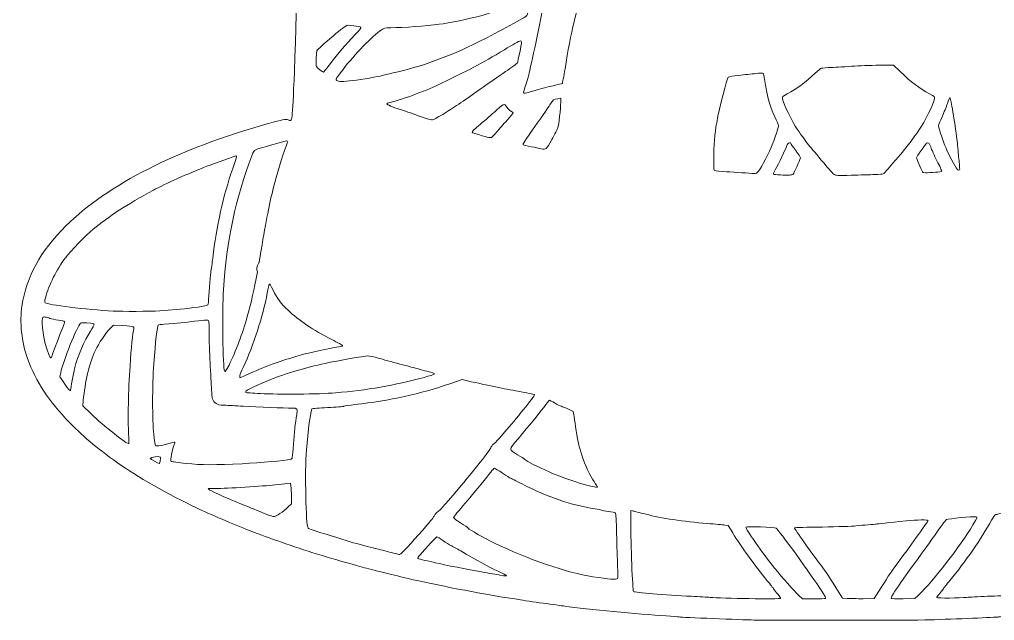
# Model space of a CAD drawing. Header units: inches. Extents: x -43.8 to -25.9, y 12.8 to 14.4.
# Drawn here: x -34.712 to -33.843, y 12.826 to 13.362 of the extents above; entities that cross this region are included whole.
import ezdxf

# ---------------------------------------------------------------- set-up
doc = ezdxf.new("R2010")
doc.units = ezdxf.units.IN
doc.header["$MEASUREMENT"] = 0
doc.layers.add('Layer 1', color=7, linetype='Continuous')

msp = doc.modelspace()

# ---------------------------------------------------------------- linework, layer by layer
at = {"layer": 'Layer 1', "lineweight": 0}
for points, knots in [([(-33.20308, 13.3023), (-33.21223, 13.33431), (-33.24456, 13.35686), (-33.28462, 13.35919), (-33.29207, 13.35962), (-33.29251, 13.36001), (-33.28887, 13.36293), (-33.28583, 13.36538), (-33.2753, 13.37713), (-33.26915, 13.38493), (-33.24581, 13.41457), (-33.23784, 13.43851), (-33.24129, 13.46869), (-33.24292, 13.48295), (-33.24527, 13.49149), (-33.25035, 13.5016), (-33.26154, 13.52385), (-33.28143, 13.53919), (-33.30754, 13.54569), (-33.31379, 13.54725), (-33.31492, 13.54735), (-33.32586, 13.54731), (-33.33803, 13.54727), (-33.33809, 13.54726), (-33.34896, 13.5438), (-33.34971, 13.54357), (-33.35017, 13.54439), (-33.35115, 13.54778), (-33.35863, 13.57341), (-33.37677, 13.59178), (-33.4031, 13.60036), (-33.41852, 13.60539), (-33.43467, 13.60548), (-33.45352, 13.60066), (-33.45737, 13.59967), (-33.46126, 13.59873), (-33.46217, 13.59856), (-33.46217, 13.59856), (-33.46382, 13.59825), (-33.46382, 13.59825), (-33.46382, 13.59825), (-33.46346, 13.60372), (-33.46346, 13.60372), (-33.46261, 13.61635), (-33.4594, 13.64458), (-33.4573, 13.65786), (-33.45378, 13.68017), (-33.45104, 13.69621), (-33.44944, 13.70391), (-33.44894, 13.70632), (-33.44817, 13.71012), (-33.44773, 13.71236), (-33.44611, 13.72061), (-33.44008, 13.74804), (-33.43927, 13.75084), (-33.43899, 13.7518), (-33.43818, 13.75521), (-33.43748, 13.75842), (-33.43488, 13.77017), (-33.42714, 13.80006), (-33.42208, 13.81788), (-33.42126, 13.82076), (-33.42004, 13.82509), (-33.41936, 13.8275), (-33.41715, 13.83535), (-33.41362, 13.84755), (-33.41277, 13.85023), (-33.41231, 13.85167), (-33.41128, 13.85508), (-33.41048, 13.85781), (-33.40968, 13.86053), (-33.40825, 13.86539), (-33.4073, 13.86859), (-33.40634, 13.8718), (-33.4042, 13.87901), (-33.40253, 13.88462), (-33.40087, 13.89023), (-33.39877, 13.89719), (-33.39787, 13.90007), (-33.39698, 13.90296), (-33.39555, 13.90768), (-33.39469, 13.91057), (-33.39264, 13.91752), (-33.39149, 13.92133), (-33.38386, 13.94642), (-33.3779, 13.96601), (-33.35157, 14.0454), (-33.34103, 14.07554), (-33.33857, 14.08259), (-33.33449, 14.09429), (-33.33198, 14.10153), (-33.32947, 14.10878), (-33.32553, 14.11993), (-33.32323, 14.12631), (-33.31956, 14.13646), (-33.31907, 14.1383), (-33.31929, 14.14098), (-33.31956, 14.14431), (-33.32134, 14.14735), (-33.32585, 14.1522), (-33.3272, 14.15364), (-33.32877, 14.15613), (-33.32935, 14.15773), (-33.33248, 14.16643), (-33.34087, 14.17753), (-33.35495, 14.19158), (-33.37862, 14.21521), (-33.40419, 14.23397), (-33.44947, 14.26093), (-33.46582, 14.27067), (-33.50767, 14.29266), (-33.52348, 14.29983), (-33.52604, 14.30099), (-33.5305, 14.30303), (-33.53339, 14.30437), (-33.57273, 14.3226), (-33.63066, 14.34461), (-33.67067, 14.35651), (-33.67308, 14.35723), (-33.67832, 14.35879), (-33.68233, 14.35999), (-33.72998, 14.37422), (-33.76749, 14.38303), (-33.80896, 14.38974), (-33.83547, 14.39403), (-33.8542, 14.39611), (-33.88986, 14.39872), (-33.92509, 14.4013), (-34.00961, 14.40087), (-34.0458, 14.39793), (-34.05157, 14.39746), (-34.05878, 14.39693), (-34.06183, 14.39675), (-34.06487, 14.39657), (-34.07117, 14.39604), (-34.07582, 14.39558), (-34.08047, 14.39512), (-34.09004, 14.3942), (-34.09709, 14.39355), (-34.11142, 14.39222), (-34.12337, 14.39096), (-34.13382, 14.38967), (-34.13767, 14.38919), (-34.14383, 14.38844), (-34.14752, 14.388), (-34.15966, 14.38654), (-34.17938, 14.3838), (-34.19153, 14.38187), (-34.236, 14.37481), (-34.26163, 14.36997), (-34.2985, 14.36165), (-34.31318, 14.35834), (-34.34573, 14.35), (-34.36088, 14.34567), (-34.37962, 14.34031), (-34.40951, 14.33032), (-34.42733, 14.32345), (-34.44696, 14.31589), (-34.47699, 14.30215), (-34.49288, 14.29347), (-34.5287, 14.2739), (-34.56528, 14.23878), (-34.5765, 14.21321), (-34.57787, 14.21008), (-34.57976, 14.20606), (-34.58069, 14.20428), (-34.5834, 14.19915), (-34.58273, 14.19545), (-34.57844, 14.1918), (-34.57626, 14.18995), (-34.57585, 14.18909), (-34.57315, 14.18076), (-34.56882, 14.16738), (-34.56381, 14.15093), (-34.55878, 14.13354), (-34.55633, 14.12505), (-34.55077, 14.10629), (-34.54643, 14.09186), (-34.54209, 14.07743), (-34.53725, 14.06117), (-34.53567, 14.05572), (-34.53409, 14.05027), (-34.53152, 14.04161), (-34.52997, 14.03648), (-34.51782, 13.99634), (-34.50528, 13.94682), (-34.49677, 13.90532), (-34.49421, 13.89283), (-34.49059, 13.86949), (-34.48822, 13.85023), (-34.48777, 13.84654), (-34.48687, 13.83946), (-34.48622, 13.83449), (-34.48557, 13.82952), (-34.48465, 13.82204), (-34.48417, 13.81788), (-34.4837, 13.81371), (-34.48291, 13.80689), (-34.48243, 13.80272), (-34.48195, 13.79855), (-34.48117, 13.79173), (-34.48069, 13.78756), (-34.47753, 13.76004), (-34.47435, 13.70964), (-34.47279, 13.66252), (-34.47249, 13.65338), (-34.47197, 13.64092), (-34.47164, 13.63483), (-34.47132, 13.62874), (-34.47079, 13.61785), (-34.47048, 13.61064), (-34.47017, 13.60343), (-34.46965, 13.5928), (-34.46932, 13.58703), (-34.46877, 13.57732), (-34.46771, 13.55125), (-34.4664, 13.51504), (-34.46406, 13.45047), (-34.46435, 13.38461), (-34.46729, 13.31596), (-34.46929, 13.26918), (-34.46902, 13.2713), (-34.4728, 13.27262), (-34.4752, 13.27345), (-34.47814, 13.27293), (-34.49029, 13.26951), (-34.57163, 13.2466), (-34.63365, 13.21524), (-34.67106, 13.17809), (-34.69406, 13.15526), (-34.70616, 13.13322), (-34.71031, 13.10661), (-34.71247, 13.09272), (-34.71048, 13.074), (-34.70531, 13.05976), (-34.69779, 13.03903), (-34.68629, 13.02154), (-34.66758, 13.00241), (-34.65371, 12.98822), (-34.64239, 12.97887), (-34.62114, 12.96403), (-34.60516, 12.95288), (-34.57215, 12.93447), (-34.55033, 12.92454), (-34.53498, 12.91754), (-34.51446, 12.90889), (-34.5037, 12.90487), (-34.49235, 12.90062), (-34.48793, 12.89901), (-34.47892, 12.89584), (-34.45822, 12.88856), (-34.43631, 12.88179), (-34.41101, 12.87488), (-34.40861, 12.87422), (-34.40493, 12.87321), (-34.40285, 12.87263), (-34.39906, 12.87157), (-34.38393, 12.86781), (-34.3702, 12.86451), (-34.34876, 12.85935), (-34.30623, 12.85088), (-34.28364, 12.84727), (-34.27851, 12.84645), (-34.27116, 12.84527), (-34.26732, 12.84465), (-34.26347, 12.84403), (-34.25363, 12.8426), (-34.24545, 12.84148), (-34.23728, 12.84035), (-34.22862, 12.83917), (-34.22622, 12.83883), (-34.20587, 12.83603), (-34.16057, 12.83165), (-34.13557, 12.83007), (-34.13044, 12.82974), (-34.12532, 12.82935), (-34.1242, 12.82919), (-34.12171, 12.82885), (-34.068, 12.82663), (-34.05745, 12.82643), (-34.05745, 12.82643), (-34.05745, 12.82643), (-34.05745, 12.82643), (-34.03498, 12.82601), (-33.91614, 12.82614), (-33.90093, 12.8266), (-33.87811, 12.82729), (-33.84178, 12.82882), (-33.83914, 12.8292), (-33.83802, 12.82937), (-33.8329, 12.82976), (-33.82777, 12.83007), (-33.80368, 12.83156), (-33.75559, 12.83621), (-33.73742, 12.8388), (-33.73517, 12.83912), (-33.72822, 12.84006), (-33.72197, 12.84089), (-33.71572, 12.84172), (-33.70837, 12.84276), (-33.70565, 12.8432), (-33.70292, 12.84364), (-33.69702, 12.84456), (-33.69253, 12.84525), (-33.60264, 12.85902), (-33.50914, 12.88389), (-33.44274, 12.91168), (-33.43873, 12.91336), (-33.43401, 12.91533), (-33.43225, 12.91606), (-33.42649, 12.91844), (-33.42453, 12.91932), (-33.41243, 12.92493), (-33.36395, 12.94743), (-33.32602, 12.97239), (-33.29843, 12.99998), (-33.28096, 13.01744), (-33.27153, 13.03023), (-33.26319, 13.04773), (-33.25706, 13.06059), (-33.25436, 13.07007), (-33.25289, 13.0839), (-33.25203, 13.09197), (-33.252, 13.09423), (-33.25264, 13.10136), (-33.25376, 13.11394), (-33.25854, 13.13093), (-33.2629, 13.13787), (-33.26633, 13.14334), (-33.26684, 13.1453), (-33.26729, 13.15478), (-33.26772, 13.16374), (-33.26886, 13.17126), (-33.2704, 13.17518), (-33.27085, 13.1763), (-33.27179, 13.17919), (-33.27251, 13.18159), (-33.27323, 13.184), (-33.27481, 13.18833), (-33.27603, 13.19121), (-33.27824, 13.19643), (-33.28552, 13.21053), (-33.28655, 13.21158), (-33.28685, 13.21189), (-33.28709, 13.21257), (-33.28709, 13.2131), (-33.28709, 13.2139), (-33.28613, 13.21412), (-33.28112, 13.21443), (-33.24345, 13.21679), (-33.21179, 13.2392), (-33.20319, 13.26962), (-33.20052, 13.27904), (-33.20047, 13.29319), (-33.20308, 13.3023)], [0, 0, 0, 0, 1, 1, 1, 2, 2, 2, 3, 3, 3, 4, 4, 4, 5, 5, 5, 6, 6, 6, 7, 7, 7, 8, 8, 8, 9, 9, 9, 10, 10, 10, 11, 11, 11, 12, 12, 12, 13, 13, 13, 14, 14, 14, 15, 15, 15, 16, 16, 16, 17, 17, 17, 18, 18, 18, 19, 19, 19, 20, 20, 20, 21, 21, 21, 22, 22, 22, 23, 23, 23, 24, 24, 24, 25, 25, 25, 26, 26, 26, 27, 27, 27, 28, 28, 28, 29, 29, 29, 30, 30, 30, 31, 31, 31, 32, 32, 32, 33, 33, 33, 34, 34, 34, 35, 35, 35, 36, 36, 36, 37, 37, 37, 38, 38, 38, 39, 39, 39, 40, 40, 40, 41, 41, 41, 42, 42, 42, 43, 43, 43, 44, 44, 44, 45, 45, 45, 46, 46, 46, 47, 47, 47, 48, 48, 48, 49, 49, 49, 50, 50, 50, 51, 51, 51, 52, 52, 52, 53, 53, 53, 54, 54, 54, 55, 55, 55, 56, 56, 56, 57, 57, 57, 58, 58, 58, 59, 59, 59, 60, 60, 60, 61, 61, 61, 62, 62, 62, 63, 63, 63, 64, 64, 64, 65, 65, 65, 66, 66, 66, 67, 67, 67, 68, 68, 68, 69, 69, 69, 70, 70, 70, 71, 71, 71, 72, 72, 72, 73, 73, 73, 74, 74, 74, 75, 75, 75, 76, 76, 76, 77, 77, 77, 78, 78, 78, 79, 79, 79, 80, 80, 80, 81, 81, 81, 82, 82, 82, 83, 83, 83, 84, 84, 84, 85, 85, 85, 86, 86, 86, 87, 87, 87, 88, 88, 88, 89, 89, 89, 90, 90, 90, 91, 91, 91, 92, 92, 92, 93, 93, 93, 94, 94, 94, 95, 95, 95, 96, 96, 96, 97, 97, 97, 98, 98, 98, 99, 99, 99, 100, 100, 100, 101, 101, 101, 102, 102, 102, 103, 103, 103, 104, 104, 104, 105, 105, 105, 106, 106, 106, 107, 107, 107, 108, 108, 108, 109, 109, 109, 110, 110, 110, 111, 111, 111, 112, 112, 112, 113, 113, 113, 114, 114, 114, 115, 115, 115, 116, 116, 116, 117, 117, 117, 118, 118, 118, 118]), ([(-34.20883, 13.38825), (-34.21513, 13.37421), (-34.22089, 13.35066), (-34.22592, 13.31835), (-34.22701, 13.31133), (-34.22811, 13.3054), (-34.22837, 13.30518), (-34.22863, 13.30495), (-34.23225, 13.30406), (-34.23642, 13.30319), (-34.24059, 13.30232), (-34.24786, 13.30045), (-34.25258, 13.29902), (-34.25258, 13.29902), (-34.25258, 13.29902), (-34.25258, 13.29902), (-34.25731, 13.2976), (-34.26157, 13.29643), (-34.26206, 13.29643), (-34.26327, 13.29643), (-34.26318, 13.29728), (-34.26147, 13.30231), (-34.25834, 13.31147), (-34.25627, 13.32053), (-34.2475, 13.36335), (-34.24384, 13.38123), (-34.24097, 13.39196), (-34.23825, 13.39795), (-34.23718, 13.40031), (-34.23597, 13.40329), (-34.23557, 13.40457), (-34.23424, 13.40876), (-34.22559, 13.42404), (-34.21989, 13.43226), (-34.2119, 13.44377), (-34.20164, 13.45383), (-34.19051, 13.46108), (-34.18487, 13.46475), (-34.17578, 13.46922), (-34.17498, 13.46873), (-34.17469, 13.46855), (-34.17321, 13.46638), (-34.17169, 13.46389), (-34.17016, 13.4614), (-34.16862, 13.4591), (-34.16825, 13.45878), (-34.16788, 13.45846), (-34.16614, 13.4561), (-34.16437, 13.45354), (-34.15935, 13.44625), (-34.15513, 13.4405), (-34.15147, 13.43595), (-34.14842, 13.43217), (-34.1475, 13.43051), (-34.14844, 13.43051), (-34.14971, 13.43051), (-34.17017, 13.42495), (-34.17346, 13.42371), (-34.18992, 13.41751), (-34.20041, 13.40698), (-34.20883, 13.38825)], [0, 0, 0, 0, 1, 1, 1, 2, 2, 2, 3, 3, 3, 4, 4, 4, 5, 5, 5, 6, 6, 6, 7, 7, 7, 8, 8, 8, 9, 9, 9, 10, 10, 10, 11, 11, 11, 12, 12, 12, 13, 13, 13, 14, 14, 14, 15, 15, 15, 16, 16, 16, 17, 17, 17, 18, 18, 18, 19, 19, 19, 20, 20, 20, 20]), ([(-34.30308, 13.34221), (-34.32916, 13.32922), (-34.35483, 13.31989), (-34.37924, 13.3145), (-34.38373, 13.31351), (-34.38819, 13.31246), (-34.38915, 13.31216), (-34.39193, 13.3113), (-34.40712, 13.30874), (-34.41509, 13.3078), (-34.41509, 13.3078), (-34.41509, 13.3078), (-34.41509, 13.3078), (-34.42414, 13.30673), (-34.42797, 13.3067), (-34.42934, 13.3077), (-34.43069, 13.30869), (-34.43057, 13.30893), (-34.42389, 13.31767), (-34.41359, 13.33117), (-34.39758, 13.34766), (-34.38976, 13.35284), (-34.38708, 13.35461), (-34.38657, 13.35473), (-34.38133, 13.35482), (-34.36979, 13.35502), (-34.34976, 13.35648), (-34.33814, 13.35798), (-34.32958, 13.35908), (-34.31059, 13.36292), (-34.30229, 13.36522), (-34.28936, 13.36882), (-34.2716, 13.37579), (-34.26202, 13.38103), (-34.25975, 13.38227), (-34.25761, 13.38329), (-34.25727, 13.38329), (-34.25605, 13.38329), (-34.25613, 13.38171), (-34.25773, 13.37397), (-34.25913, 13.36727), (-34.25959, 13.36593), (-34.26087, 13.36491), (-34.26261, 13.36352), (-34.29169, 13.34788), (-34.30308, 13.34221)], [0, 0, 0, 0, 1, 1, 1, 2, 2, 2, 3, 3, 3, 4, 4, 4, 5, 5, 5, 6, 6, 6, 7, 7, 7, 8, 8, 8, 9, 9, 9, 10, 10, 10, 11, 11, 11, 12, 12, 12, 13, 13, 13, 14, 14, 14, 15, 15, 15, 15]), ([(-34.43519, 13.32296), (-34.43832, 13.31879), (-34.44106, 13.31531), (-34.44129, 13.31522), (-34.44189, 13.31498), (-34.44705, 13.31903), (-34.44763, 13.32021), (-34.44791, 13.32076), (-34.44797, 13.3242), (-34.44777, 13.32787), (-34.44777, 13.32787), (-34.4474, 13.33453), (-34.4474, 13.33453), (-34.4474, 13.33453), (-34.44305, 13.33855), (-34.44305, 13.33855), (-34.43695, 13.34419), (-34.42829, 13.35145), (-34.42396, 13.35456), (-34.42396, 13.35456), (-34.42029, 13.3572), (-34.42029, 13.3572), (-34.42029, 13.3572), (-34.4144, 13.35658), (-34.4144, 13.35658), (-34.41116, 13.35624), (-34.40824, 13.35569), (-34.40792, 13.35536), (-34.40751, 13.35496), (-34.40926, 13.35275), (-34.41339, 13.34848), (-34.42165, 13.33992), (-34.42842, 13.33199), (-34.43519, 13.32296), (-34.43519, 13.32296), (-34.43519, 13.32296), (-34.43519, 13.32296)], [0, 0, 0, 0, 1, 1, 1, 2, 2, 2, 3, 3, 3, 4, 4, 4, 5, 5, 5, 6, 6, 6, 7, 7, 7, 8, 8, 8, 9, 9, 9, 10, 10, 10, 11, 11, 11, 12, 12, 12, 12]), ([(-34.27908, 13.3157), (-34.28479, 13.31181), (-34.29498, 13.30472), (-34.30171, 13.29995), (-34.31796, 13.28845), (-34.32513, 13.28363), (-34.33499, 13.27757), (-34.33499, 13.27757), (-34.33499, 13.27757), (-34.33499, 13.27757), (-34.33965, 13.27471), (-34.34381, 13.27255), (-34.34461, 13.27257), (-34.34538, 13.2726), (-34.35087, 13.27432), (-34.3568, 13.2764), (-34.36273, 13.27848), (-34.37005, 13.28098), (-34.37308, 13.28195), (-34.37994, 13.28415), (-34.38478, 13.28627), (-34.38478, 13.28707), (-34.38478, 13.28741), (-34.38444, 13.28769), (-34.38403, 13.28769), (-34.3804, 13.28769), (-34.35195, 13.29778), (-34.3415, 13.30278), (-34.31109, 13.31731), (-34.30102, 13.32263), (-34.28003, 13.33528), (-34.27291, 13.33956), (-34.26655, 13.34307), (-34.26589, 13.34307), (-34.26503, 13.34307), (-34.26469, 13.34269), (-34.26469, 13.34175), (-34.26469, 13.34051), (-34.26788, 13.32492), (-34.26844, 13.32345), (-34.26858, 13.32309), (-34.27336, 13.3196), (-34.27908, 13.3157)], [0, 0, 0, 0, 1, 1, 1, 2, 2, 2, 3, 3, 3, 4, 4, 4, 5, 5, 5, 6, 6, 6, 7, 7, 7, 8, 8, 8, 9, 9, 9, 10, 10, 10, 11, 11, 11, 12, 12, 12, 13, 13, 13, 14, 14, 14, 14]), ([(-34.09063, 13.27013), (-34.08801, 13.28436), (-34.08164, 13.30934), (-34.08025, 13.31082), (-34.0799, 13.3112), (-34.07567, 13.31192), (-34.07086, 13.31241), (-34.06605, 13.31291), (-34.05929, 13.31362), (-34.05582, 13.314), (-34.05209, 13.3144), (-34.04932, 13.31447), (-34.04902, 13.31415), (-34.04874, 13.31387), (-34.04822, 13.31153), (-34.04788, 13.30897), (-34.04587, 13.29409), (-34.04361, 13.28583), (-34.03873, 13.27551), (-34.03701, 13.27185), (-34.0356, 13.26818), (-34.0356, 13.26735), (-34.03561, 13.26504), (-34.04054, 13.25086), (-34.04349, 13.24462), (-34.04787, 13.23539), (-34.05378, 13.22542), (-34.0551, 13.22507), (-34.05575, 13.22489), (-34.05681, 13.22478), (-34.05745, 13.22482), (-34.06162, 13.2251), (-34.07403, 13.22591), (-34.08198, 13.22642), (-34.08714, 13.22675), (-34.09179, 13.22719), (-34.09233, 13.22739), (-34.09319, 13.22772), (-34.09331, 13.22892), (-34.09331, 13.23721), (-34.09331, 13.24944), (-34.09241, 13.26041), (-34.09063, 13.27013)], [0, 0, 0, 0, 1, 1, 1, 2, 2, 2, 3, 3, 3, 4, 4, 4, 5, 5, 5, 6, 6, 6, 7, 7, 7, 8, 8, 8, 9, 9, 9, 10, 10, 10, 11, 11, 11, 12, 12, 12, 13, 13, 13, 14, 14, 14, 14]), ([(-33.9706, 13.22327), (-33.98258, 13.223), (-33.98477, 13.22308), (-33.98586, 13.22385), (-33.98656, 13.22434), (-33.99063, 13.22887), (-33.9949, 13.23392), (-34.00859, 13.2501), (-34.01001, 13.2519), (-34.01877, 13.26425), (-34.02309, 13.27035), (-34.03121, 13.28713), (-34.03191, 13.29141), (-34.03222, 13.29331), (-34.03214, 13.29339), (-34.02764, 13.29584), (-34.01915, 13.30045), (-34.01143, 13.30621), (-34.00287, 13.31432), (-34.00042, 13.31663), (-33.9978, 13.31866), (-33.99704, 13.31881), (-33.99628, 13.31897), (-33.99238, 13.31925), (-33.98838, 13.31943), (-33.98437, 13.31962), (-33.97506, 13.32016), (-33.96768, 13.32063), (-33.96031, 13.3211), (-33.94946, 13.32148), (-33.94357, 13.32149), (-33.94357, 13.32149), (-33.93287, 13.3215), (-33.93287, 13.3215), (-33.93287, 13.3215), (-33.92696, 13.31579), (-33.92696, 13.31579), (-33.9173, 13.30647), (-33.90983, 13.30079), (-33.90073, 13.29583), (-33.89622, 13.29338), (-33.89615, 13.29331), (-33.89646, 13.29141), (-33.89715, 13.28713), (-33.90525, 13.27039), (-33.9096, 13.26424), (-33.9183, 13.25195), (-33.9194, 13.25054), (-33.93342, 13.23398), (-33.93766, 13.22897), (-33.94153, 13.22471), (-33.94202, 13.22452), (-33.94252, 13.22433), (-33.946, 13.22404), (-33.94976, 13.22388), (-33.94976, 13.22388), (-33.94976, 13.22388), (-33.94976, 13.22388), (-33.95353, 13.22372), (-33.9629, 13.22344), (-33.9706, 13.22327)], [0, 0, 0, 0, 1, 1, 1, 2, 2, 2, 3, 3, 3, 4, 4, 4, 5, 5, 5, 6, 6, 6, 7, 7, 7, 8, 8, 8, 9, 9, 9, 10, 10, 10, 11, 11, 11, 12, 12, 12, 13, 13, 13, 14, 14, 14, 15, 15, 15, 16, 16, 16, 17, 17, 17, 18, 18, 18, 19, 19, 19, 20, 20, 20, 20]), ([(-34.22972, 13.28854), (-34.22972, 13.28302), (-34.23144, 13.26773), (-34.23232, 13.26554), (-34.23276, 13.26441), (-34.23522, 13.25969), (-34.23777, 13.25504), (-34.24277, 13.24593), (-34.24267, 13.24602), (-34.2472, 13.24694), (-34.24865, 13.24723), (-34.25271, 13.24803), (-34.25624, 13.24872), (-34.25977, 13.24941), (-34.2629, 13.25019), (-34.26319, 13.25046), (-34.26379, 13.25099), (-34.26315, 13.25198), (-34.2507, 13.26962), (-34.24605, 13.27621), (-34.24094, 13.28362), (-34.23933, 13.28609), (-34.23613, 13.29102), (-34.23626, 13.29092), (-34.23241, 13.2915), (-34.23241, 13.2915), (-34.22972, 13.2919), (-34.22972, 13.2919), (-34.22972, 13.2919), (-34.22972, 13.28854), (-34.22972, 13.28854)], [0, 0, 0, 0, 1, 1, 1, 2, 2, 2, 3, 3, 3, 4, 4, 4, 5, 5, 5, 6, 6, 6, 7, 7, 7, 8, 8, 8, 9, 9, 9, 10, 10, 10, 10]), ([(-33.87564, 13.22809), (-33.87653, 13.22867), (-33.88178, 13.23809), (-33.88492, 13.24473), (-33.88784, 13.25088), (-33.89275, 13.26506), (-33.89277, 13.26735), (-33.89277, 13.26818), (-33.89136, 13.27185), (-33.88963, 13.27551), (-33.88791, 13.27916), (-33.88575, 13.28445), (-33.88485, 13.28725), (-33.88395, 13.29006), (-33.88301, 13.29235), (-33.88278, 13.29235), (-33.88218, 13.29235), (-33.88185, 13.29107), (-33.88083, 13.28477), (-33.88034, 13.28173), (-33.87955, 13.27701), (-33.87908, 13.27428), (-33.87756, 13.26547), (-33.87641, 13.2567), (-33.87556, 13.24746), (-33.8751, 13.2425), (-33.87449, 13.2362), (-33.87421, 13.23347), (-33.87393, 13.23075), (-33.87381, 13.22832), (-33.87394, 13.22808), (-33.87394, 13.22808), (-33.87394, 13.22808), (-33.87394, 13.22808), (-33.87425, 13.22754), (-33.8748, 13.22754), (-33.87564, 13.22809)], [0, 0, 0, 0, 1, 1, 1, 2, 2, 2, 3, 3, 3, 4, 4, 4, 5, 5, 5, 6, 6, 6, 7, 7, 7, 8, 8, 8, 9, 9, 9, 10, 10, 10, 11, 11, 11, 12, 12, 12, 12]), ([(-34.30317, 13.25952), (-34.30851, 13.26109), (-34.30917, 13.26144), (-34.30853, 13.26236), (-34.30831, 13.26269), (-34.30432, 13.26623), (-34.29967, 13.27022), (-34.29503, 13.27422), (-34.28901, 13.27952), (-34.28629, 13.282), (-34.28358, 13.28449), (-34.28089, 13.28652), (-34.2803, 13.28652), (-34.27972, 13.28652), (-34.27901, 13.28593), (-34.27873, 13.28521), (-34.27815, 13.28373), (-34.27555, 13.28117), (-34.27358, 13.28016), (-34.27286, 13.27979), (-34.27227, 13.2792), (-34.27227, 13.27885), (-34.27227, 13.27849), (-34.2747, 13.27555), (-34.27766, 13.27231), (-34.28063, 13.26906), (-34.28475, 13.26444), (-34.28683, 13.26204), (-34.28891, 13.25963), (-34.29088, 13.25747), (-34.2912, 13.25724), (-34.2912, 13.25724), (-34.2912, 13.25724), (-34.2912, 13.25724), (-34.29234, 13.25642), (-34.2932, 13.25659), (-34.30317, 13.25952)], [0, 0, 0, 0, 1, 1, 1, 2, 2, 2, 3, 3, 3, 4, 4, 4, 5, 5, 5, 6, 6, 6, 7, 7, 7, 8, 8, 8, 9, 9, 9, 10, 10, 10, 11, 11, 11, 12, 12, 12, 12]), ([(-34.50174, 13.24605), (-34.4993, 13.24717), (-34.47554, 13.25388), (-34.47403, 13.25388), (-34.47287, 13.25388), (-34.47289, 13.25371), (-34.47465, 13.24907), (-34.47799, 13.24023), (-34.48337, 13.2228), (-34.48593, 13.21249), (-34.48944, 13.19839), (-34.49251, 13.18284), (-34.49696, 13.15652), (-34.49764, 13.1525), (-34.49826, 13.14883), (-34.49885, 13.14545), (-34.49902, 13.14517), (-34.49919, 13.1449), (-34.49936, 13.14462), (-34.50098, 13.14198), (-34.50111, 13.1394), (-34.50031, 13.13719), (-34.50341, 13.12002), (-34.50553, 13.11088), (-34.50928, 13.09724), (-34.51333, 13.08249), (-34.51963, 13.06577), (-34.52561, 13.05382), (-34.52561, 13.05382), (-34.52561, 13.05382), (-34.52561, 13.05382), (-34.52818, 13.04871), (-34.529, 13.04764), (-34.5296, 13.04861), (-34.53109, 13.05103), (-34.53176, 13.10231), (-34.53054, 13.12123), (-34.52779, 13.16411), (-34.51946, 13.2036), (-34.50538, 13.24045), (-34.50387, 13.24442), (-34.50326, 13.24535), (-34.50174, 13.24605)], [0, 0, 0, 0, 1, 1, 1, 2, 2, 2, 3, 3, 3, 4, 4, 4, 5, 5, 5, 6, 6, 6, 7, 7, 7, 8, 8, 8, 9, 9, 9, 10, 10, 10, 11, 11, 11, 12, 12, 12, 13, 13, 13, 14, 14, 14, 14]), ([(-34.03809, 13.22861), (-34.03553, 13.23314), (-34.02894, 13.24701), (-34.0283, 13.24921), (-34.02806, 13.25001), (-34.02761, 13.251), (-34.02729, 13.2514), (-34.02666, 13.25219), (-34.02452, 13.25241), (-34.02452, 13.25168), (-34.02452, 13.25144), (-34.02254, 13.24862), (-34.02013, 13.24542), (-34.01772, 13.24221), (-34.01586, 13.2392), (-34.01601, 13.23872), (-34.01672, 13.23633), (-34.02175, 13.22493), (-34.02237, 13.2243), (-34.02277, 13.2239), (-34.02426, 13.22348), (-34.0257, 13.22335), (-34.02897, 13.22307), (-34.03945, 13.22372), (-34.03996, 13.22424), (-34.04017, 13.22445), (-34.03933, 13.22641), (-34.03809, 13.22861)], [0, 0, 0, 0, 1, 1, 1, 2, 2, 2, 3, 3, 3, 4, 4, 4, 5, 5, 5, 6, 6, 6, 7, 7, 7, 8, 8, 8, 9, 9, 9, 9]), ([(-33.90823, 13.24542), (-33.90582, 13.24862), (-33.90385, 13.25144), (-33.90385, 13.25168), (-33.90385, 13.25193), (-33.90323, 13.25213), (-33.90247, 13.25213), (-33.90131, 13.25213), (-33.90088, 13.25156), (-33.89977, 13.24848), (-33.89904, 13.24648), (-33.89651, 13.24094), (-33.89415, 13.23617), (-33.89179, 13.2314), (-33.88986, 13.2273), (-33.88986, 13.22706), (-33.88986, 13.22681), (-33.89071, 13.22646), (-33.89175, 13.22629), (-33.89541, 13.22566), (-33.9059, 13.22527), (-33.90654, 13.22572), (-33.90711, 13.22612), (-33.91158, 13.23613), (-33.91236, 13.23872), (-33.9125, 13.2392), (-33.91065, 13.24222), (-33.90823, 13.24542)], [0, 0, 0, 0, 1, 1, 1, 2, 2, 2, 3, 3, 3, 4, 4, 4, 5, 5, 5, 6, 6, 6, 7, 7, 7, 8, 8, 8, 9, 9, 9, 9]), ([(-34.68935, 13.11403), (-34.68656, 13.12485), (-34.67928, 13.13938), (-34.67151, 13.14966), (-34.66726, 13.15529), (-34.65268, 13.17035), (-34.64689, 13.1751), (-34.63273, 13.18672), (-34.61694, 13.19695), (-34.59289, 13.2101), (-34.58393, 13.21499), (-34.5609, 13.22525), (-34.54538, 13.23125), (-34.53856, 13.23388), (-34.52007, 13.24047), (-34.51949, 13.24047), (-34.51849, 13.24047), (-34.51865, 13.23985), (-34.52232, 13.22922), (-34.5307, 13.20497), (-34.53676, 13.17771), (-34.54011, 13.14924), (-34.5406, 13.14507), (-34.54139, 13.1393), (-34.54187, 13.13641), (-34.54259, 13.13213), (-34.54389, 13.11519), (-34.54393, 13.10977), (-34.54394, 13.10903), (-34.54416, 13.10808), (-34.54443, 13.10766), (-34.54534, 13.10622), (-34.5675, 13.10346), (-34.58727, 13.10233), (-34.58727, 13.10233), (-34.58727, 13.10233), (-34.58727, 13.10233), (-34.5966, 13.10179), (-34.62065, 13.10167), (-34.62903, 13.10211), (-34.65234, 13.10336), (-34.68763, 13.10769), (-34.68955, 13.10956), (-34.69018, 13.11017), (-34.69015, 13.11095), (-34.68935, 13.11403)], [0, 0, 0, 0, 1, 1, 1, 2, 2, 2, 3, 3, 3, 4, 4, 4, 5, 5, 5, 6, 6, 6, 7, 7, 7, 8, 8, 8, 9, 9, 9, 10, 10, 10, 11, 11, 11, 12, 12, 12, 13, 13, 13, 14, 14, 14, 15, 15, 15, 15]), ([(-34.43389, 13.07667), (-34.42868, 13.07401), (-34.42442, 13.07161), (-34.42442, 13.07134), (-34.42442, 13.07106), (-34.42456, 13.07083), (-34.42473, 13.07083), (-34.42567, 13.07083), (-34.45432, 13.06489), (-34.45677, 13.06419), (-34.47134, 13.06001), (-34.47534, 13.05877), (-34.48271, 13.05618), (-34.49267, 13.05268), (-34.4986, 13.05028), (-34.50789, 13.04599), (-34.50789, 13.04599), (-34.50789, 13.04599), (-34.50789, 13.04599), (-34.51164, 13.04426), (-34.51497, 13.04285), (-34.51529, 13.04285), (-34.51676, 13.04285), (-34.51633, 13.04451), (-34.51299, 13.05172), (-34.50364, 13.07192), (-34.49554, 13.09697), (-34.49145, 13.11834), (-34.49072, 13.12219), (-34.48994, 13.12569), (-34.48972, 13.12611), (-34.48947, 13.1266), (-34.48819, 13.1246), (-34.48634, 13.12082), (-34.48263, 13.11327), (-34.4795, 13.10907), (-34.47286, 13.10275), (-34.46333, 13.09368), (-34.4508, 13.0853), (-34.43389, 13.07667)], [0, 0, 0, 0, 1, 1, 1, 2, 2, 2, 3, 3, 3, 4, 4, 4, 5, 5, 5, 6, 6, 6, 7, 7, 7, 8, 8, 8, 9, 9, 9, 10, 10, 10, 11, 11, 11, 12, 12, 12, 13, 13, 13, 13]), ([(-34.68756, 13.06668), (-34.69066, 13.07531), (-34.69329, 13.0922), (-34.69205, 13.09546), (-34.69152, 13.09685), (-34.69122, 13.097), (-34.68953, 13.0967), (-34.68848, 13.09652), (-34.68657, 13.09601), (-34.68529, 13.09558), (-34.684, 13.09515), (-34.68063, 13.09447), (-34.6778, 13.09408), (-34.67453, 13.09363), (-34.67253, 13.09307), (-34.67233, 13.09257), (-34.67217, 13.09213), (-34.67282, 13.08988), (-34.67379, 13.08757), (-34.67661, 13.08084), (-34.68249, 13.06552), (-34.68328, 13.06282), (-34.68328, 13.06282), (-34.68328, 13.06282), (-34.68328, 13.06282), (-34.68444, 13.05891), (-34.68494, 13.05936), (-34.68756, 13.06668)], [0, 0, 0, 0, 1, 1, 1, 2, 2, 2, 3, 3, 3, 4, 4, 4, 5, 5, 5, 6, 6, 6, 7, 7, 7, 8, 8, 8, 9, 9, 9, 9]), ([(-34.66692, 13.03172), (-34.66692, 13.03172), (-34.66692, 13.03172), (-34.66692, 13.03172), (-34.66692, 13.03001), (-34.66931, 13.03269), (-34.67365, 13.03924), (-34.67365, 13.03924), (-34.67647, 13.0435), (-34.67647, 13.0435), (-34.67647, 13.0435), (-34.67573, 13.04711), (-34.67573, 13.04711), (-34.67356, 13.05759), (-34.66106, 13.08865), (-34.658, 13.09116), (-34.65725, 13.09176), (-34.65593, 13.09186), (-34.6525, 13.09156), (-34.64705, 13.09108), (-34.64594, 13.09079), (-34.64594, 13.08986), (-34.64594, 13.08947), (-34.64739, 13.08693), (-34.64917, 13.08421), (-34.65511, 13.07515), (-34.66023, 13.06305), (-34.66339, 13.0506), (-34.66444, 13.04644), (-34.66692, 13.0332), (-34.66692, 13.03172)], [0, 0, 0, 0, 1, 1, 1, 2, 2, 2, 3, 3, 3, 4, 4, 4, 5, 5, 5, 6, 6, 6, 7, 7, 7, 8, 8, 8, 9, 9, 9, 10, 10, 10, 10]), ([(-34.61061, 13.08631), (-34.6114, 13.08316), (-34.61281, 13.06895), (-34.61391, 13.05305), (-34.61537, 13.03177), (-34.61595, 13.00415), (-34.61515, 12.99272), (-34.61483, 12.98807), (-34.61475, 12.98407), (-34.61497, 12.98384), (-34.61604, 12.9827), (-34.63786, 12.99994), (-34.64865, 13.01043), (-34.64865, 13.01043), (-34.656, 13.01759), (-34.656, 13.01759), (-34.656, 13.01759), (-34.6556, 13.0222), (-34.6556, 13.0222), (-34.65412, 13.03895), (-34.65023, 13.05511), (-34.64475, 13.06718), (-34.6422, 13.07281), (-34.63517, 13.08319), (-34.63168, 13.0865), (-34.63168, 13.0865), (-34.62854, 13.08947), (-34.62854, 13.08947), (-34.62854, 13.08947), (-34.62019, 13.08911), (-34.62019, 13.08911), (-34.61559, 13.08891), (-34.61149, 13.08847), (-34.61107, 13.08814), (-34.61065, 13.0878), (-34.61044, 13.08698), (-34.61061, 13.08631)], [0, 0, 0, 0, 1, 1, 1, 2, 2, 2, 3, 3, 3, 4, 4, 4, 5, 5, 5, 6, 6, 6, 7, 7, 7, 8, 8, 8, 9, 9, 9, 10, 10, 10, 11, 11, 11, 12, 12, 12, 12]), ([(-34.46525, 13.00974), (-34.46641, 13.00252), (-34.46744, 12.99302), (-34.46813, 12.98339), (-34.46906, 12.97029), (-34.4691, 12.97004), (-34.47064, 12.96975), (-34.47629, 12.96869), (-34.49715, 12.96685), (-34.5139, 12.96593), (-34.5139, 12.96593), (-34.5139, 12.96593), (-34.5139, 12.96593), (-34.53725, 12.96465), (-34.55039, 12.96471), (-34.56382, 12.96614), (-34.57075, 12.96689), (-34.57674, 12.96769), (-34.57713, 12.96793), (-34.57823, 12.96861), (-34.57637, 12.97839), (-34.57394, 12.98465), (-34.57361, 12.9855), (-34.57415, 12.98544), (-34.57804, 12.9842), (-34.58388, 12.98235), (-34.59039, 12.98123), (-34.59109, 12.98196), (-34.59139, 12.98227), (-34.59211, 12.98684), (-34.5927, 12.99213), (-34.5941, 13.00476), (-34.59407, 13.03525), (-34.59264, 13.05538), (-34.5913, 13.07438), (-34.58962, 13.08899), (-34.58871, 13.08954), (-34.58832, 13.08979), (-34.58601, 13.09015), (-34.58359, 13.09034), (-34.57163, 13.09129), (-34.56444, 13.092), (-34.55646, 13.09302), (-34.54566, 13.09439), (-34.54415, 13.09442), (-34.54369, 13.09323), (-34.5435, 13.09272), (-34.54333, 13.0878), (-34.54333, 13.0823), (-34.54332, 13.07679), (-34.54293, 13.06494), (-34.54245, 13.05597), (-34.54197, 13.04699), (-34.54141, 13.03623), (-34.54121, 13.03207), (-34.54081, 13.02367), (-34.54031, 13.02214), (-34.5372, 13.01977), (-34.53536, 13.01836), (-34.53459, 13.01819), (-34.52977, 13.01805), (-34.52681, 13.01797), (-34.51928, 13.01761), (-34.51303, 13.01724), (-34.50021, 13.01649), (-34.47581, 13.0155), (-34.46951, 13.01547), (-34.46454, 13.01545), (-34.46438, 13.01523), (-34.46525, 13.00974)], [0, 0, 0, 0, 1, 1, 1, 2, 2, 2, 3, 3, 3, 4, 4, 4, 5, 5, 5, 6, 6, 6, 7, 7, 7, 8, 8, 8, 9, 9, 9, 10, 10, 10, 11, 11, 11, 12, 12, 12, 13, 13, 13, 14, 14, 14, 15, 15, 15, 16, 16, 16, 17, 17, 17, 18, 18, 18, 19, 19, 19, 20, 20, 20, 21, 21, 21, 22, 22, 22, 23, 23, 23, 23]), ([(-34.34257, 13.04579), (-34.34286, 13.0455), (-34.34691, 13.04423), (-34.35156, 13.04296), (-34.37778, 13.03579), (-34.40286, 13.03141), (-34.43054, 13.02914), (-34.43054, 13.02914), (-34.43054, 13.02914), (-34.43054, 13.02914), (-34.44548, 13.02791), (-34.48123, 13.02759), (-34.49758, 13.02854), (-34.50463, 13.02894), (-34.51047, 13.02931), (-34.51055, 13.02936), (-34.51063, 13.02941), (-34.51069, 13.0298), (-34.51069, 13.03023), (-34.51069, 13.03115), (-34.49894, 13.03686), (-34.48854, 13.04099), (-34.47505, 13.04635), (-34.45708, 13.05168), (-34.43987, 13.05541), (-34.42852, 13.05788), (-34.40451, 13.06209), (-34.40181, 13.06209), (-34.40044, 13.06209), (-34.39624, 13.06119), (-34.39248, 13.06009), (-34.38873, 13.059), (-34.38001, 13.05662), (-34.37312, 13.05481), (-34.36623, 13.053), (-34.35888, 13.05103), (-34.3568, 13.05043), (-34.35471, 13.04983), (-34.3513, 13.04895), (-34.34922, 13.04847), (-34.34408, 13.04729), (-34.34192, 13.04642), (-34.34257, 13.04579)], [0, 0, 0, 0, 1, 1, 1, 2, 2, 2, 3, 3, 3, 4, 4, 4, 5, 5, 5, 6, 6, 6, 7, 7, 7, 8, 8, 8, 9, 9, 9, 10, 10, 10, 11, 11, 11, 12, 12, 12, 13, 13, 13, 14, 14, 14, 14]), ([(-34.37177, 12.88606), (-34.37177, 12.88606), (-34.37177, 12.88606), (-34.37177, 12.88606), (-34.3726, 12.88541), (-34.37357, 12.88491), (-34.37393, 12.88495), (-34.37428, 12.88499), (-34.37904, 12.88619), (-34.38449, 12.88762), (-34.38994, 12.88905), (-34.39558, 12.89048), (-34.39702, 12.8908), (-34.40352, 12.89226), (-34.41365, 12.895), (-34.42034, 12.89711), (-34.42435, 12.89838), (-34.43366, 12.90126), (-34.44103, 12.90352), (-34.44841, 12.90577), (-34.45472, 12.908), (-34.45507, 12.90847), (-34.45705, 12.91112), (-34.45806, 12.95872), (-34.45656, 12.97814), (-34.45524, 12.99503), (-34.45269, 13.01393), (-34.4516, 13.01476), (-34.45124, 13.01504), (-34.44495, 13.01559), (-34.43763, 13.01598), (-34.43031, 13.01637), (-34.42375, 13.01692), (-34.42306, 13.0172), (-34.42236, 13.01748), (-34.41799, 13.01814), (-34.41334, 13.01867), (-34.38224, 13.02224), (-34.35487, 13.02824), (-34.32867, 13.03722), (-34.32867, 13.03722), (-34.31773, 13.04097), (-34.31773, 13.04097), (-34.31773, 13.04097), (-34.31293, 13.03988), (-34.31293, 13.03988), (-34.29424, 13.03562), (-34.27997, 13.03266), (-34.2679, 13.03054), (-34.2602, 13.02919), (-34.25368, 13.02789), (-34.2534, 13.02764), (-34.25275, 13.02708), (-34.25401, 13.0253), (-34.26262, 13.01459), (-34.27487, 12.99937), (-34.28673, 12.98562), (-34.28886, 12.98417), (-34.29, 12.98339), (-34.29129, 12.9819), (-34.29173, 12.98085), (-34.29296, 12.97789), (-34.307, 12.96), (-34.3213, 12.94317), (-34.33552, 12.92641), (-34.33722, 12.92453), (-34.33918, 12.92334), (-34.34019, 12.92273), (-34.34156, 12.92114), (-34.34224, 12.91982), (-34.34291, 12.9185), (-34.346, 12.9145), (-34.34911, 12.91093), (-34.35885, 12.89975), (-34.3702, 12.8873), (-34.37177, 12.88606)], [0, 0, 0, 0, 1, 1, 1, 2, 2, 2, 3, 3, 3, 4, 4, 4, 5, 5, 5, 6, 6, 6, 7, 7, 7, 8, 8, 8, 9, 9, 9, 10, 10, 10, 11, 11, 11, 12, 12, 12, 13, 13, 13, 14, 14, 14, 15, 15, 15, 16, 16, 16, 17, 17, 17, 18, 18, 18, 19, 19, 19, 20, 20, 20, 21, 21, 21, 22, 22, 22, 23, 23, 23, 24, 24, 24, 25, 25, 25, 25]), ([(-34.22914, 13.01715), (-34.22801, 13.01681), (-34.22521, 13.01563), (-34.22291, 13.01453), (-34.22291, 13.01453), (-34.21872, 13.01254), (-34.21872, 13.01254), (-34.21872, 13.01254), (-34.21814, 13.00948), (-34.21814, 13.00948), (-34.21782, 13.00779), (-34.21712, 13.00314), (-34.21658, 12.99913), (-34.21516, 12.98843), (-34.21367, 12.98166), (-34.21096, 12.97348), (-34.20793, 12.96436), (-34.20389, 12.95565), (-34.20004, 12.94995), (-34.19841, 12.94753), (-34.19707, 12.94541), (-34.19707, 12.94523), (-34.19707, 12.94523), (-34.19707, 12.94523), (-34.19707, 12.94523), (-34.19707, 12.94322), (-34.22497, 12.9519), (-34.23997, 12.95858), (-34.25091, 12.96345), (-34.25989, 12.96802), (-34.26178, 12.96969), (-34.26258, 12.9704), (-34.26548, 12.97231), (-34.26821, 12.97394), (-34.27645, 12.97885), (-34.27649, 12.97772), (-34.26776, 12.98814), (-34.25707, 13.00089), (-34.25049, 13.00899), (-34.24495, 13.01618), (-34.24229, 13.01963), (-34.23991, 13.02245), (-34.23965, 13.02245), (-34.23938, 13.02245), (-34.23738, 13.0214), (-34.23518, 13.02012), (-34.23299, 13.01883), (-34.23027, 13.0175), (-34.22914, 13.01715)], [0, 0, 0, 0, 1, 1, 1, 2, 2, 2, 3, 3, 3, 4, 4, 4, 5, 5, 5, 6, 6, 6, 7, 7, 7, 8, 8, 8, 9, 9, 9, 10, 10, 10, 11, 11, 11, 12, 12, 12, 13, 13, 13, 14, 14, 14, 15, 15, 15, 16, 16, 16, 16]), ([(-34.58694, 12.9688), (-34.58718, 12.96742), (-34.58763, 12.96621), (-34.58794, 12.96612), (-34.58862, 12.96593), (-34.5958, 12.97005), (-34.5958, 12.97063), (-34.5958, 12.97169), (-34.58747, 12.97287), (-34.58687, 12.97189), (-34.58667, 12.97157), (-34.5867, 12.97018), (-34.58694, 12.9688)], [0, 0, 0, 0, 1, 1, 1, 2, 2, 2, 3, 3, 3, 4, 4, 4, 4]), ([(-34.1791, 12.86347), (-34.18002, 12.86237), (-34.18662, 12.86285), (-34.201, 12.86508), (-34.22405, 12.86864), (-34.25939, 12.88072), (-34.28888, 12.89509), (-34.29793, 12.89951), (-34.31118, 12.90704), (-34.3122, 12.90836), (-34.31252, 12.90877), (-34.3156, 12.9109), (-34.31905, 12.91308), (-34.3225, 12.91527), (-34.32532, 12.9174), (-34.32532, 12.91782), (-34.32532, 12.91824), (-34.32066, 12.92405), (-34.31496, 12.93073), (-34.3036, 12.94404), (-34.29598, 12.9533), (-34.29212, 12.95847), (-34.29075, 12.96031), (-34.28926, 12.96182), (-34.28882, 12.96182), (-34.28838, 12.96182), (-34.28513, 12.95985), (-34.2816, 12.95745), (-34.27806, 12.95504), (-34.27494, 12.95308), (-34.27466, 12.95308), (-34.27437, 12.95308), (-34.26962, 12.95072), (-34.2641, 12.94784), (-34.24171, 12.93617), (-34.22057, 12.92895), (-34.19911, 12.92565), (-34.19655, 12.92525), (-34.19403, 12.92471), (-34.19351, 12.92445), (-34.193, 12.92419), (-34.19011, 12.92367), (-34.1871, 12.9233), (-34.18409, 12.92293), (-34.18132, 12.92233), (-34.18095, 12.92196), (-34.1805, 12.92151), (-34.18016, 12.91557), (-34.17989, 12.90323), (-34.17968, 12.8933), (-34.17927, 12.88045), (-34.17899, 12.87469), (-34.17864, 12.86743), (-34.17867, 12.86398), (-34.1791, 12.86347), (-34.1791, 12.86347), (-34.1791, 12.86347), (-34.1791, 12.86347)], [0, 0, 0, 0, 1, 1, 1, 2, 2, 2, 3, 3, 3, 4, 4, 4, 5, 5, 5, 6, 6, 6, 7, 7, 7, 8, 8, 8, 9, 9, 9, 10, 10, 10, 11, 11, 11, 12, 12, 12, 13, 13, 13, 14, 14, 14, 15, 15, 15, 16, 16, 16, 17, 17, 17, 18, 18, 18, 19, 19, 19, 19]), ([(-33.76328, 12.85557), (-33.76393, 12.85492), (-33.77216, 12.85371), (-33.78201, 12.8528), (-33.7857, 12.85247), (-33.79252, 12.8518), (-33.79717, 12.85131), (-33.80182, 12.85083), (-33.80982, 12.85018), (-33.81495, 12.84986), (-33.82008, 12.84955), (-33.82651, 12.84904), (-33.82923, 12.84873), (-33.83196, 12.84843), (-33.84088, 12.84791), (-33.84905, 12.84759), (-33.85723, 12.84726), (-33.86549, 12.84684), (-33.86741, 12.84665), (-33.86741, 12.84665), (-33.86741, 12.84665), (-33.86741, 12.84665), (-33.8738, 12.846), (-33.89388, 12.84583), (-33.89424, 12.84641), (-33.89443, 12.84672), (-33.89342, 12.84822), (-33.89201, 12.84974), (-33.8906, 12.85127), (-33.8891, 12.85316), (-33.88869, 12.85395), (-33.88828, 12.85474), (-33.88554, 12.85828), (-33.8826, 12.86182), (-33.8687, 12.87857), (-33.85448, 12.89915), (-33.84552, 12.91547), (-33.84402, 12.91821), (-33.84255, 12.92013), (-33.84173, 12.92045), (-33.84099, 12.92073), (-33.83756, 12.92137), (-33.8341, 12.92189), (-33.82817, 12.92277), (-33.82459, 12.92349), (-33.81203, 12.92634), (-33.80915, 12.92699), (-33.80338, 12.92879), (-33.79921, 12.93034), (-33.79504, 12.93189), (-33.79102, 12.93333), (-33.79028, 12.93355), (-33.78773, 12.9343), (-33.78003, 12.938), (-33.77756, 12.93966), (-33.7762, 12.94058), (-33.77421, 12.94174), (-33.77314, 12.94226), (-33.77206, 12.94277), (-33.76911, 12.94487), (-33.76657, 12.94693), (-33.76404, 12.94899), (-33.76177, 12.95055), (-33.76153, 12.95041), (-33.76014, 12.94955), (-33.76185, 12.857), (-33.76328, 12.85557)], [0, 0, 0, 0, 1, 1, 1, 2, 2, 2, 3, 3, 3, 4, 4, 4, 5, 5, 5, 6, 6, 6, 7, 7, 7, 8, 8, 8, 9, 9, 9, 10, 10, 10, 11, 11, 11, 12, 12, 12, 13, 13, 13, 14, 14, 14, 15, 15, 15, 16, 16, 16, 17, 17, 17, 18, 18, 18, 19, 19, 19, 20, 20, 20, 21, 21, 21, 22, 22, 22, 22]), ([(-34.46989, 12.93012), (-34.46989, 12.93012), (-34.47301, 12.92709), (-34.47301, 12.92709), (-34.47473, 12.92543), (-34.47794, 12.92285), (-34.48015, 12.92137), (-34.48015, 12.92137), (-34.48015, 12.92137), (-34.48015, 12.92137), (-34.48242, 12.91985), (-34.48479, 12.9187), (-34.48562, 12.91873), (-34.48643, 12.91875), (-34.48905, 12.91956), (-34.49146, 12.92053), (-34.49386, 12.9215), (-34.50147, 12.92455), (-34.50836, 12.9273), (-34.52435, 12.93367), (-34.54056, 12.94084), (-34.54262, 12.94244), (-34.54262, 12.94244), (-34.54421, 12.94369), (-34.54421, 12.94369), (-34.54421, 12.94369), (-34.53735, 12.94372), (-34.53735, 12.94372), (-34.52824, 12.94376), (-34.4943, 12.94589), (-34.48475, 12.94701), (-34.48059, 12.94751), (-34.47571, 12.94806), (-34.47392, 12.94823), (-34.47392, 12.94823), (-34.47065, 12.94856), (-34.47065, 12.94856), (-34.47065, 12.94856), (-34.47027, 12.94403), (-34.47027, 12.94403), (-34.47006, 12.94153), (-34.46989, 12.93738), (-34.46989, 12.9348), (-34.46989, 12.9348), (-34.46989, 12.93012), (-34.46989, 12.93012)], [0, 0, 0, 0, 1, 1, 1, 2, 2, 2, 3, 3, 3, 4, 4, 4, 5, 5, 5, 6, 6, 6, 7, 7, 7, 8, 8, 8, 9, 9, 9, 10, 10, 10, 11, 11, 11, 12, 12, 12, 13, 13, 13, 14, 14, 14, 15, 15, 15, 15]), ([(-34.03359, 12.84577), (-34.03409, 12.84495), (-34.08666, 12.84567), (-34.09651, 12.84663), (-34.09876, 12.84684), (-34.10623, 12.84728), (-34.11313, 12.84759), (-34.13679, 12.84866), (-34.16377, 12.85089), (-34.16483, 12.85187), (-34.16561, 12.85259), (-34.16734, 12.89522), (-34.16734, 12.91368), (-34.16734, 12.91368), (-34.16734, 12.92406), (-34.16734, 12.92406), (-34.16734, 12.92406), (-34.16574, 12.92379), (-34.16574, 12.92379), (-34.16486, 12.92364), (-34.15951, 12.92231), (-34.15386, 12.92085), (-34.13983, 12.91721), (-34.12068, 12.91432), (-34.09884, 12.91254), (-34.09211, 12.91199), (-34.08518, 12.91138), (-34.08345, 12.91118), (-34.08345, 12.91118), (-34.08029, 12.91081), (-34.08029, 12.91081), (-34.08029, 12.91081), (-34.0763, 12.9042), (-34.0763, 12.9042), (-34.06938, 12.89271), (-34.05604, 12.8742), (-34.04577, 12.86182), (-34.04283, 12.85828), (-34.04009, 12.85474), (-34.03967, 12.85395), (-34.03926, 12.85316), (-34.03764, 12.85112), (-34.03609, 12.84941), (-34.03453, 12.8477), (-34.0334, 12.84606), (-34.03359, 12.84577)], [0, 0, 0, 0, 1, 1, 1, 2, 2, 2, 3, 3, 3, 4, 4, 4, 5, 5, 5, 6, 6, 6, 7, 7, 7, 8, 8, 8, 9, 9, 9, 10, 10, 10, 11, 11, 11, 12, 12, 12, 13, 13, 13, 14, 14, 14, 15, 15, 15, 15]), ([(-33.95025, 12.84552), (-33.95025, 12.84552), (-33.96013, 12.84549), (-33.96013, 12.84549), (-33.96557, 12.84547), (-33.97189, 12.84554), (-33.97419, 12.84566), (-33.97419, 12.84566), (-33.97836, 12.84586), (-33.97836, 12.84586), (-33.97836, 12.84586), (-33.9843, 12.85531), (-33.9843, 12.85531), (-33.99145, 12.86669), (-33.99501, 12.87198), (-33.99856, 12.87651), (-34.00453, 12.88413), (-34.02164, 12.90835), (-34.0213, 12.90869), (-34.02109, 12.9089), (-34.00986, 12.90923), (-33.99634, 12.90943), (-33.98282, 12.90964), (-33.9694, 12.91007), (-33.96652, 12.91041), (-33.96363, 12.91074), (-33.95865, 12.91118), (-33.95544, 12.91138), (-33.95223, 12.91158), (-33.94909, 12.91186), (-33.94844, 12.912), (-33.94728, 12.91226), (-33.93721, 12.91335), (-33.92163, 12.91492), (-33.91171, 12.91592), (-33.9021, 12.91603), (-33.9021, 12.91514), (-33.9021, 12.9146), (-33.91669, 12.89423), (-33.92753, 12.87963), (-33.93373, 12.87128), (-33.93749, 12.86576), (-33.944, 12.85543), (-33.944, 12.85543), (-33.944, 12.85543), (-33.944, 12.85543), (-33.944, 12.85543), (-33.95025, 12.84552), (-33.95025, 12.84552)], [0, 0, 0, 0, 1, 1, 1, 2, 2, 2, 3, 3, 3, 4, 4, 4, 5, 5, 5, 6, 6, 6, 7, 7, 7, 8, 8, 8, 9, 9, 9, 10, 10, 10, 11, 11, 11, 12, 12, 12, 13, 13, 13, 14, 14, 14, 15, 15, 15, 16, 16, 16, 16]), ([(-33.91081, 12.84844), (-33.91081, 12.84844), (-33.9138, 12.84552), (-33.9138, 12.84552), (-33.9138, 12.84552), (-33.92422, 12.84534), (-33.92422, 12.84534), (-33.93099, 12.84522), (-33.93476, 12.84537), (-33.93501, 12.84577), (-33.93569, 12.84687), (-33.9277, 12.85855), (-33.90327, 12.89216), (-33.89698, 12.90082), (-33.89072, 12.90954), (-33.88937, 12.91154), (-33.88801, 12.91355), (-33.88632, 12.91556), (-33.88561, 12.91601), (-33.88433, 12.91682), (-33.86178, 12.91902), (-33.85912, 12.91859), (-33.85797, 12.91841), (-33.8582, 12.91785), (-33.86206, 12.9114), (-33.87373, 12.89191), (-33.89691, 12.86197), (-33.91081, 12.84844)], [0, 0, 0, 0, 1, 1, 1, 2, 2, 2, 3, 3, 3, 4, 4, 4, 5, 5, 5, 6, 6, 6, 7, 7, 7, 8, 8, 8, 9, 9, 9, 9]), ([(-33.9937, 12.84575), (-33.99414, 12.84548), (-33.99891, 12.84525), (-34.0043, 12.84524), (-34.0043, 12.84524), (-34.01411, 12.84523), (-34.01411, 12.84523), (-34.01411, 12.84523), (-34.01763, 12.84858), (-34.01763, 12.84858), (-34.02144, 12.85221), (-34.03259, 12.86481), (-34.03864, 12.87234), (-34.04966, 12.88604), (-34.06517, 12.90819), (-34.06451, 12.90926), (-34.06396, 12.91014), (-34.03912, 12.90942), (-34.03761, 12.90848), (-34.0359, 12.90742), (-34.00549, 12.86555), (-33.99731, 12.85301), (-33.9939, 12.84777), (-33.99309, 12.84614), (-33.9937, 12.84575)], [0, 0, 0, 0, 1, 1, 1, 2, 2, 2, 3, 3, 3, 4, 4, 4, 5, 5, 5, 6, 6, 6, 7, 7, 7, 8, 8, 8, 8]), ([(-34.28393, 12.86652), (-34.28633, 12.86694), (-34.29381, 12.86823), (-34.30054, 12.86938), (-34.31205, 12.87135), (-34.33319, 12.87556), (-34.34164, 12.87758), (-34.34372, 12.87807), (-34.34791, 12.879), (-34.35095, 12.87965), (-34.35399, 12.88029), (-34.35671, 12.88106), (-34.35701, 12.88135), (-34.35762, 12.88197), (-34.3574, 12.88224), (-34.34782, 12.8929), (-34.34401, 12.89714), (-34.34055, 12.90061), (-34.34013, 12.90061), (-34.33972, 12.90061), (-34.33733, 12.89913), (-34.33483, 12.89732), (-34.33232, 12.89552), (-34.32909, 12.89351), (-34.32765, 12.89286), (-34.32621, 12.89222), (-34.32227, 12.89006), (-34.31891, 12.88808), (-34.30608, 12.88049), (-34.29269, 12.87323), (-34.28553, 12.86996), (-34.28144, 12.86809), (-34.2781, 12.86635), (-34.2781, 12.8661), (-34.2781, 12.8661), (-34.2781, 12.8661), (-34.2781, 12.8661), (-34.2781, 12.86553), (-34.27843, 12.86556), (-34.28393, 12.86652)], [0, 0, 0, 0, 1, 1, 1, 2, 2, 2, 3, 3, 3, 4, 4, 4, 5, 5, 5, 6, 6, 6, 7, 7, 7, 8, 8, 8, 9, 9, 9, 10, 10, 10, 11, 11, 11, 12, 12, 12, 13, 13, 13, 13])]:
    msp.add_open_spline(points, degree=3, knots=knots, dxfattribs=at)

doc.saveas('drawing.dxf')
